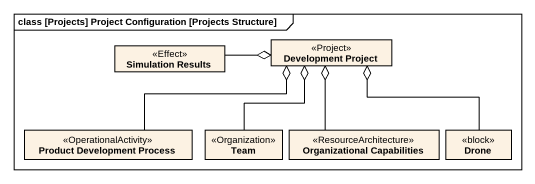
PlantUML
@startuml
mainframe class [Projects] Project Configuration [Projects Structure]
hide circle
hide empty members
class "Simulation Results" as Simulation_Results <<Effect>>
class "Development Project" as Development_Project <<Project>>
class "Product Development Process" as Product_Development_Process <<OperationalActivity>>
class Team <<Organization>>
class "Organizational Capabilities" as Organizational_Capabilities <<ResourceArchitecture>>
class Drone <<block>>
Development_Project o-left- Simulation_Results
Development_Project o-left- Product_Development_Process
Development_Project o-- Team
Development_Project o-- Organizational_Capabilities
Development_Project o-- Drone
@enduml
